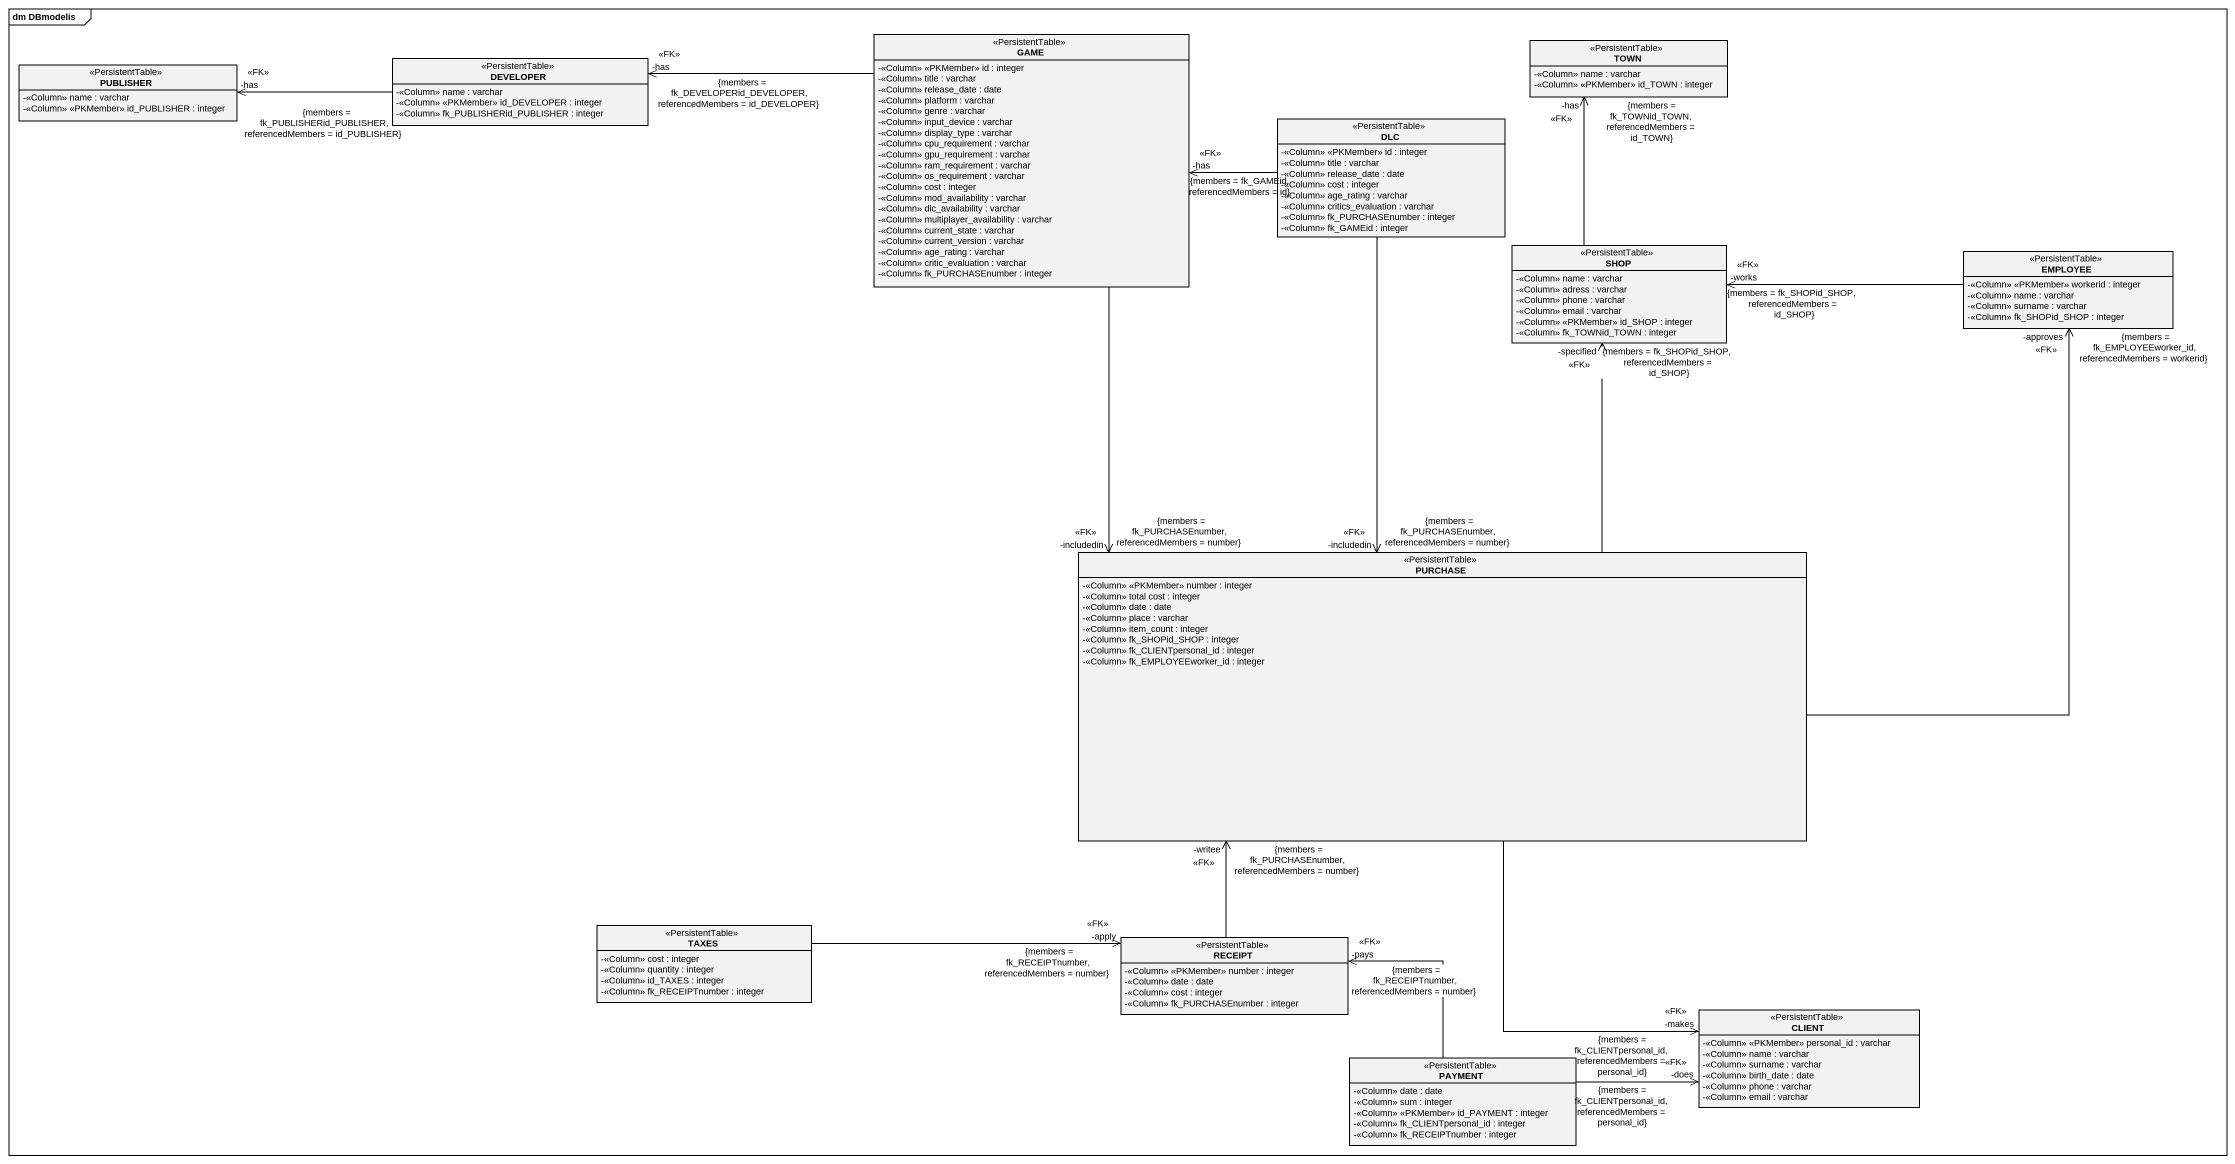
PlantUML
@startuml
mainframe dm DBmodelis
hide circle
hide empty members
skinparam classAttributeIconSize 0
class GAME <<PersistentTable>> {
  -<<Column>> <<PKMember>> id : integer
  -<<Column>> title : varchar
  -<<Column>> release_date : date
  -<<Column>> platform : varchar
  -<<Column>> genre : varchar
  -<<Column>> input_device : varchar
  -<<Column>> display_type : varchar
  -<<Column>> cpu_requirement : varchar
  -<<Column>> gpu_requirement : varchar
  -<<Column>> ram_requirement : varchar
  -<<Column>> os_requirement : varchar
  -<<Column>> cost : integer
  -<<Column>> mod_availability : varchar
  -<<Column>> dlc_availability : varchar
  -<<Column>> multiplayer_availability : varchar
  -<<Column>> current_state : varchar
  -<<Column>> current_version : varchar
  -<<Column>> age_rating : varchar
  -<<Column>> critic_evaluation : varchar
  -<<Column>> fk_PURCHASEnumber : integer
}
class PUBLISHER <<PersistentTable>> {
  -<<Column>> name : varchar
  -<<Column>> <<PKMember>> id_PUBLISHER : integer
}
class DEVELOPER <<PersistentTable>> {
  -<<Column>> name : varchar
  -<<Column>> <<PKMember>> id_DEVELOPER : integer
  -<<Column>> fk_PUBLISHERid_PUBLISHER : integer
}
class TOWN <<PersistentTable>> {
  -<<Column>> name : varchar
  -<<Column>> <<PKMember>> id_TOWN : integer
}
class DLC <<PersistentTable>> {
  -<<Column>> <<PKMember>> id : integer
  -<<Column>> title : varchar
  -<<Column>> release_date : date
  -<<Column>> cost : integer
  -<<Column>> age_rating : varchar
  -<<Column>> critics_evaluation : varchar
  -<<Column>> fk_PURCHASEnumber : integer
  -<<Column>> fk_GAMEid : integer
}
class SHOP <<PersistentTable>> {
  -<<Column>> name : varchar
  -<<Column>> adress : varchar
  -<<Column>> phone : varchar
  -<<Column>> email : varchar
  -<<Column>> <<PKMember>> id_SHOP : integer
  -<<Column>> fk_TOWNid_TOWN : integer
}
class EMPLOYEE <<PersistentTable>> {
  -<<Column>> <<PKMember>> workerid : integer
  -<<Column>> name : varchar
  -<<Column>> surname : varchar
  -<<Column>> fk_SHOPid_SHOP : integer
}
class PURCHASE <<PersistentTable>> {
  -<<Column>> <<PKMember>> number : integer
  -<<Column>> total cost : integer
  -<<Column>> date : date
  -<<Column>> place : varchar
  -<<Column>> item_count : integer
  -<<Column>> fk_SHOPid_SHOP : integer
  -<<Column>> fk_CLIENTpersonal_id : integer
  -<<Column>> fk_EMPLOYEEworker_id : integer
}
class TAXES <<PersistentTable>> {
  -<<Column>> cost : integer
  -<<Column>> quantity : integer
  -<<Column>> id_TAXES : integer
  -<<Column>> fk_RECEIPTnumber : integer
}
class RECEIPT <<PersistentTable>> {
  -<<Column>> <<PKMember>> number : integer
  -<<Column>> date : date
  -<<Column>> cost : integer
  -<<Column>> fk_PURCHASEnumber : integer
}
class CLIENT <<PersistentTable>> {
  -<<Column>> <<PKMember>> personal_id : varchar
  -<<Column>> name : varchar
  -<<Column>> surname : varchar
  -<<Column>> birth_date : date
  -<<Column>> phone : varchar
  -<<Column>> email : varchar
}
class PAYMENT <<PersistentTable>> {
  -<<Column>> date : date
  -<<Column>> sum : integer
  -<<Column>> <<PKMember>> id_PAYMENT : integer
  -<<Column>> fk_CLIENTpersonal_id : integer
  -<<Column>> fk_RECEIPTnumber : integer
}
GAME -left-> "-has\n<<FK>>\n{members = fk_DEVELOPERid_DEVELOPER, referencedMembers = id_DEVELOPER}" DEVELOPER
GAME --> "-includedin\n<<FK>>\n{members = fk_PURCHASEnumber, referencedMembers = number}" PURCHASE
DEVELOPER -left-> "-has\n<<FK>>\n{members = fk_PUBLISHERid_PUBLISHER, referencedMembers = id_PUBLISHER}" PUBLISHER
DLC -left-> "-has\n<<FK>>\n{members = fk_GAMEid, referencedMembers = id}" GAME
DLC --> "-includedin\n<<FK>>\n{members = fk_PURCHASEnumber, referencedMembers = number}" PURCHASE
SHOP -up-> "-has\n<<FK>>\n{members = fk_TOWNid_TOWN, referencedMembers = id_TOWN}" TOWN
EMPLOYEE -left-> "-works\n<<FK>>\n{members = fk_SHOPid_SHOP, referencedMembers = id_SHOP}" SHOP
PURCHASE -up-> "-specified\n<<FK>>\n{members = fk_SHOPid_SHOP, referencedMembers = id_SHOP}" SHOP
PURCHASE -up-> "-approves\n<<FK>>\n{members = fk_EMPLOYEEworker_id, referencedMembers = workerid}" EMPLOYEE
PURCHASE --> "-makes\n<<FK>>\n{members = fk_CLIENTpersonal_id, referencedMembers = personal_id}" CLIENT
TAXES -right-> "-apply\n<<FK>>\n{members = fk_RECEIPTnumber, referencedMembers = number}" RECEIPT
RECEIPT -up-> "-writee\n<<FK>>\n{members = fk_PURCHASEnumber, referencedMembers = number}" PURCHASE
PAYMENT -left-> "-pays\n<<FK>>\n{members = fk_RECEIPTnumber, referencedMembers = number}" RECEIPT
PAYMENT -right-> "-does\n<<FK>>\n{members = fk_CLIENTpersonal_id, referencedMembers = personal_id}" CLIENT
@enduml
